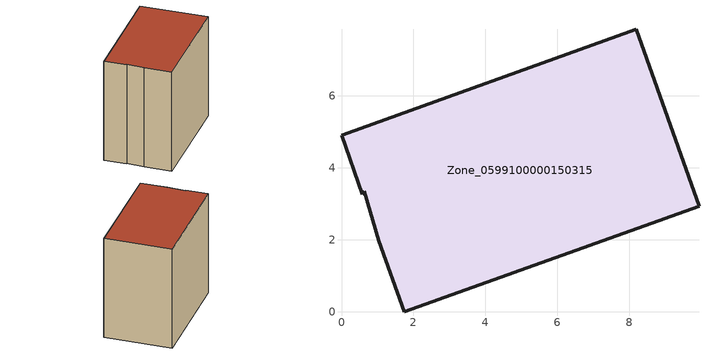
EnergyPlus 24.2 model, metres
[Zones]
Zone_0599100000150315
 floor ground (C_G): 1.04,1.98 0.64,3.35 0.58,3.27 0,4.9 8.19,7.85 9.94,2.93 1.74,0 z0
 wall outside (C_F): 1.74,0 9.94,2.93 8.19,7.85 0,4.9 0.58,3.27 0.64,3.35 1.04,1.98 1.74,0 z0:8.27
 roof outside (C_R): 0.64,3.35 1.04,1.98 1.74,0 9.94,2.93 8.19,7.85 0,4.9 0.58,3.27 z8.27
[BUILDING]
Pand.0599100000150315: North Axis=0; Terrain=City; Loads Convergence Tolerance Value=0.04; Temperature Convergence Tolerance Value=0.4; Solar Distribution=FullExterior; Maximum Number of Warmup Days=25; Minimum Number of Warmup Days=1
[Site:Location]
Rotterdam.The.Hague.AP_ZH_NLD Design_Conditions: Latitude=51.96; Longitude=4.45; Time Zone=1; Elevation=-4.5
[SITE:GROUNDTEMPERATURE:BUILDINGSURFACE]
18, 18, 18, 18, 18, 18, 18, 18, 18, 18, 18, 18
[MATERIAL] Thermal Absorptance=0.9; Solar Absorptance=0.7; Visible Absorptance=0.7
Name | Roughness | Thickness | Conductivity | Density | Specific Heat
G.TI.1975-1991 | MediumSmooth | 0.15 | 0.288461 | 540 | 1210
F.TI.1975-1991 | Rough | 0.3 | 0.230769 | 1920 | 840
R.TI.1975-1991 | MediumRough | 0.2 | 0.153846 | 1500 | 1000
[CONSTRUCTION]
C_G: G.TI.1975-1991
C_F: F.TI.1975-1991
C_R: R.TI.1975-1991
[ZONE]
Zone_0599100000150315: Type=1; Multiplier=1; Ceiling Height=Autocalculate; Volume=Autocalculate; Floor Area=autocalculate; Part of Total Floor Area=Yes
[ZONEINFILTRATION:DESIGNFLOWRATE]
Infil_Zone_0599100000150315: Zone or ZoneList or Space or SpaceList=Zone_0599100000150315; Schedule=AlwaysOn; Design Flow Rate Calculation Method=Flow/Area; Flow Rate per Floor Area=0.003; Constant Term Coefficient=1; Temperature Term Coefficient=0; Velocity Term Coefficient=0; Velocity Squared Term Coefficient=0
[HVACTEMPLATE:ZONE:IDEALLOADSAIRSYSTEM]
Zone_0599100000150315: Maximum Heating Supply Air Temperature=50; Minimum Cooling Supply Air Temperature=13; Maximum Heating Supply Air Humidity Ratio=0.0156; Minimum Cooling Supply Air Humidity Ratio=0.0077; Heating Limit=NoLimit; Cooling Limit=NoLimit; Dehumidification Control Type=ConstantSensibleHeatRatio; Cooling Sensible Heat Ratio=0.7; Dehumidification Setpoint=60; Humidification Control Type=None; Humidification Setpoint=30; Outdoor Air Method=None; Outdoor Air Flow Rate per Person=0.00944; Outdoor Air Flow Rate per Zone Floor Area=0; Outdoor Air Flow Rate per Zone=0; Demand Controlled Ventilation Type=None; Outdoor Air Economizer Type=NoEconomizer; Heat Recovery Type=None; Sensible Heat Recovery Effectiveness=0.7; Latent Heat Recovery Effectiveness=0.65
[ZONECONTROL:THERMOSTAT]
ThermostatControl_Zone_0599100000150315: Zone or ZoneList=Zone_0599100000150315; Control Type Schedule=DualSetpointControlType; Control 1=Thermostat_Zone_0599100000150315; Temperature Difference Between Cutout And Setpoint=0
[THERMOSTATSETPOINT:DUALSETPOINT]
Thermostat_Zone_0599100000150315: Heating Setpoint Temperature Schedule=HeatingSetpoint_Zone_0599100000150315; Cooling Setpoint Temperature Schedule=CoolingSetpoint_Zone_0599100000150315
[SCHEDULE:COMPACT]
HeatingSetpoint_Zone_0599100000150315: Through: 12/31, For: AllDays, Until: 24:00, 21
CoolingSetpoint_Zone_0599100000150315: Through: 12/31, For: AllDays, Until: 24:00, 24
DualSetpointControlType: Through: 12/31, For: AllDays, Until: 24:00, 4
AlwaysOn: Through: 12/31, For: AllDays, Until: 24:00, 1
